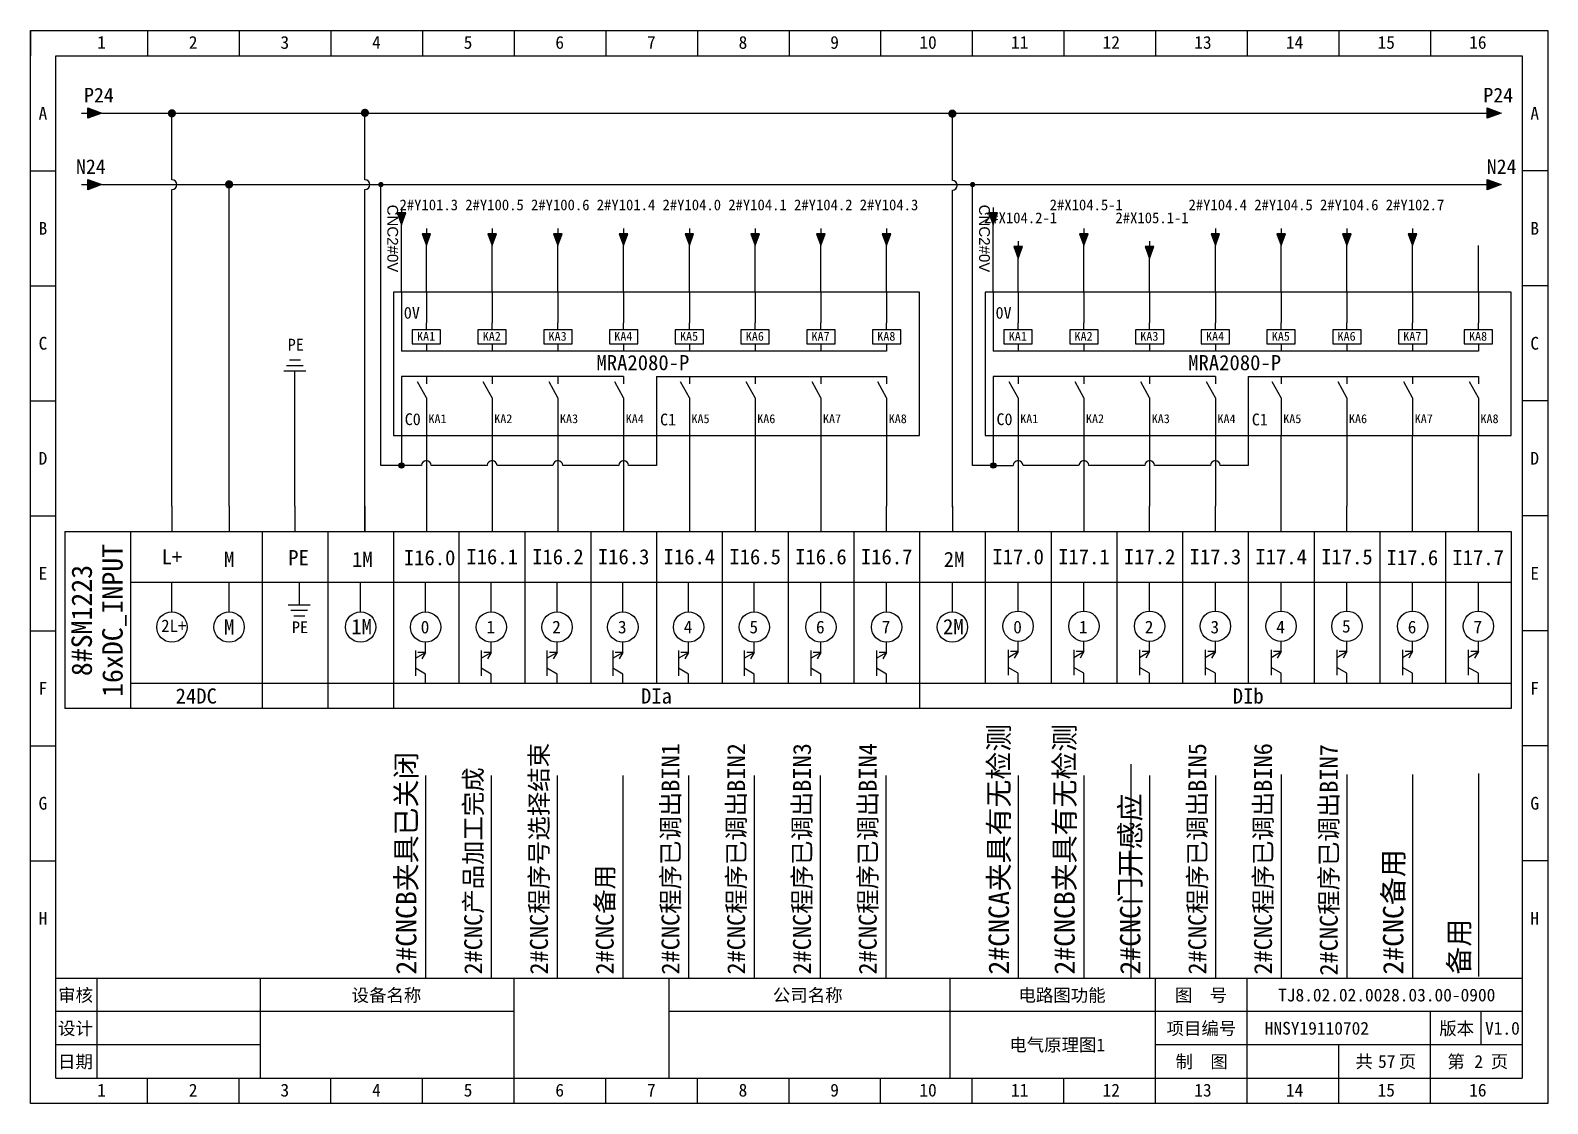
# Model space of a CAD drawing. Header units: millimetres. Extents: x 914 to 910632, y -176 to 682692.
# Drawn here: x 4242.9 to 4539.9, y 3539.4 to 3749.4 of the extents above; entities that cross this region are included whole.
import ezdxf
from ezdxf.enums import TextEntityAlignment as Align

# ---------------------------------------------------------------- set-up
doc = ezdxf.new("R2010")
doc.units = ezdxf.units.MM
doc.layers.add('EPLAN311', color=1, linetype='Continuous', lineweight=25)
doc.styles.get("Standard").update_dxf_attribs({"font": 'arial.ttf'})
doc.styles.add('宋体', font='')
doc.styles.get('宋体').set_extended_font_data('宋体')

# ---------------------------------------------------------------- blocks, each defined once
blk = doc.blocks.new('EPLSYM_LibrarySPECIAL_Symbol8_Variant0_Placement1')
at = {"linetype": 'Continuous', "lineweight": 25, "ltscale": 4}
blk.add_hatch(color=1, dxfattribs=at).paths.add_polyline_path([(-0.75, 1), (2, 0), (-0.75, -1)], flags=0)
at = {"color": 1, "linetype": 'Continuous', "lineweight": 25, "ltscale": 4}
blk.add_line((-2, 0), (-0.75, 0), dxfattribs=at)
blk.add_lwpolyline([(-0.75, 1), (2, 0), (-0.75, -1)], close=True, dxfattribs=at)
at = {"color": 5}
blk.add_attdef('70_20010', text='', height=2.85, dxfattribs=at).set_placement((3, 0), align=Align.MIDDLE_LEFT)
at = {"color": 73}
for tag, p in [('70_24350', (33.76, 0)), ('70_24300', (72.31, 0))]:
    blk.add_attdef(tag, text='', height=2.06, dxfattribs=at).set_placement(p, align=Align.MIDDLE_LEFT)
blk = doc.blocks.new('*U239')
blk.add_line((0, 0.14), (0, 5.8))
blk.add_circle((0, -2.83), 2.97)
blk = doc.blocks.new('*U240')
at = {"color": 0, "linetype": 'ByBlock', "lineweight": -2, "transparency": 16777216}
for p in [(0, 0), (12.87, 0)]:
    blk.add_blockref('*U239', p, dxfattribs=at)
blk = doc.blocks.new('继电器线圈')
at = {"color": 5, "linetype": 'Continuous', "lineweight": 25}
for p, q in [((0, 4.2), (0, 5.6)), ((0, 1.4), (0, 0))]:
    blk.add_line(p, q, dxfattribs=at)
blk.add_lwpolyline([(-2.8, 1.4), (2.8, 1.4), (2.8, 4.2), (-2.8, 4.2)], close=True, dxfattribs=at)
at = {"color": 0, "style": '宋体'}
for tag, p in [('01', (0.42, 4.87)), ('02', (0.42, -0.54)), ('04', (0.65, -7)), ('05', (0.65, -9.16))]:
    blk.add_attdef(tag, p, '', height=1.26, dxfattribs=at)
at = {"color": 5, "style": '宋体'}
blk.add_attdef('03', (0.42, -4.85), '', height=1.75, dxfattribs=at)
blk = doc.blocks.new('常开触点')
at = {"color": 5, "linetype": 'Continuous', "lineweight": 25}
for p, q in [((0, 0), (0, -1.39)), ((0, 0), (0, -1.39)), ((0, -4.16), (0, -5.54)), ((0, -4.16), (0, -5.54))]:
    blk.add_line(p, q, dxfattribs=at)
at = {"color": 5, "linetype": 'Continuous', "lineweight": 25, "ltscale": 4}
blk.add_line((0, -4.16), (-1.73, -1.04), dxfattribs=at)
blk.add_line((0, -4.16), (-1.73, -1.04), dxfattribs=at)
at = {"color": 0}
blk.add_attdef('13', text='', height=1.25, dxfattribs=at).set_placement((0.42, -0.97), align=Align.BOTTOM_LEFT)
blk.add_attdef('14', text='', height=1.25, dxfattribs=at).set_placement((0.42, -4.82), align=Align.TOP_LEFT)
at = {"color": 5, "style": '宋体'}
blk.add_attdef('KA', (0.42, -9.12), '', height=1.74, dxfattribs=at)
blk = doc.blocks.new('继电器模组8')
for p, q in [((-4.87, 28.09), (-4.87, 16.54)), ((0, 28.09), (0, 22.09)), ((12.87, 28.09), (12.87, 22.09)), ((25.74, 28.09), (25.74, 22.09)), ((38.61, 28.09), (38.61, 22.09)), ((51.48, 28.09), (51.48, 22.09)), ((64.35, 28.09), (64.35, 22.09)), ((77.22, 28.09), (77.22, 22.09)), ((90.09, 28.09), (90.09, 22.09)), ((-4.87, 11.54), (-4.87, 0)), ((45.05, 11.54), (45.05, 0)), ((0, 6), (0, 0)), ((12.87, 6), (12.87, 0)), ((25.74, 6), (25.74, 0)), ((38.61, 6), (38.61, 0)), ((51.48, 6), (51.48, 0)), ((64.35, 6), (64.35, 0)), ((77.22, 6), (77.22, 0)), ((90.09, 6), (90.09, 0))]:
    blk.add_line(p, q)
at = {"linetype": 'ByBlock'}
for p, q in [((90.09, 16.54), (-4.87, 16.54)), ((38.61, 11.54), (-4.87, 11.54)), ((45.05, 11.54), (90.09, 11.54))]:
    blk.add_line(p, q, dxfattribs=at)
blk.add_lwpolyline([(-6.43, 0), (96.53, 0), (96.53, 28.09), (-6.43, 28.09)], close=True, dxfattribs=at)
ref = blk.add_blockref('继电器线圈', (0, 16.54), dxfattribs=dict(xscale=0.99, yscale=0.99, zscale=0.99))
ref.add_attrib('03', 'KA1', (-1.83, 18.56), dxfattribs={"color": 5, "height": 1.736, "style": '宋体'})
ref = blk.add_blockref('继电器线圈', (12.87, 16.54), dxfattribs=dict(xscale=0.99, yscale=0.99, zscale=0.99))
ref.add_attrib('03', 'KA2', (11.04, 18.56), dxfattribs={"color": 5, "height": 1.736, "style": '宋体'})
ref = blk.add_blockref('继电器线圈', (25.74, 16.54), dxfattribs=dict(xscale=0.99, yscale=0.99, zscale=0.99))
ref.add_attrib('03', 'KA3', (23.91, 18.56), dxfattribs={"color": 5, "height": 1.736, "style": '宋体'})
ref = blk.add_blockref('继电器线圈', (38.61, 16.54), dxfattribs=dict(xscale=0.99, yscale=0.99, zscale=0.99))
ref.add_attrib('03', 'KA4', (36.78, 18.56), dxfattribs={"color": 5, "height": 1.736, "style": '宋体'})
ref = blk.add_blockref('继电器线圈', (51.48, 16.54), dxfattribs=dict(xscale=0.99, yscale=0.99, zscale=0.99))
ref.add_attrib('03', 'KA5', (49.65, 18.56), dxfattribs={"color": 5, "height": 1.736, "style": '宋体'})
ref = blk.add_blockref('继电器线圈', (64.35, 16.54), dxfattribs=dict(xscale=0.99, yscale=0.99, zscale=0.99))
ref.add_attrib('03', 'KA6', (62.52, 18.56), dxfattribs={"color": 5, "height": 1.736, "style": '宋体'})
ref = blk.add_blockref('继电器线圈', (77.22, 16.54), dxfattribs=dict(xscale=0.99, yscale=0.99, zscale=0.99))
ref.add_attrib('03', 'KA7', (75.39, 18.56), dxfattribs={"color": 5, "height": 1.736, "style": '宋体'})
ref = blk.add_blockref('继电器线圈', (90.09, 16.54), dxfattribs=dict(xscale=0.99, yscale=0.99, zscale=0.99))
ref.add_attrib('03', 'KA8', (88.26, 18.56), dxfattribs={"color": 5, "height": 1.736, "style": '宋体'})
ref = blk.add_blockref('常开触点', (0, 11.54), dxfattribs=at)
ref.add_attrib('KA', 'KA1', (0.41, 2.43), dxfattribs={"color": 5, "height": 1.736, "style": '宋体'})
ref = blk.add_blockref('常开触点', (12.87, 11.54), dxfattribs=at)
ref.add_attrib('KA', 'KA2', (13.28, 2.43), dxfattribs={"color": 5, "height": 1.736, "style": '宋体'})
ref = blk.add_blockref('常开触点', (25.74, 11.54), dxfattribs=at)
ref.add_attrib('KA', 'KA3', (26.15, 2.43), dxfattribs={"color": 5, "height": 1.736, "style": '宋体'})
ref = blk.add_blockref('常开触点', (38.61, 11.54), dxfattribs=at)
ref.add_attrib('KA', 'KA4', (39.02, 2.43), dxfattribs={"color": 5, "height": 1.736, "style": '宋体'})
ref = blk.add_blockref('常开触点', (51.48, 11.54), dxfattribs=at)
ref.add_attrib('KA', 'KA5', (51.89, 2.43), dxfattribs={"color": 5, "height": 1.736, "style": '宋体'})
ref = blk.add_blockref('常开触点', (64.35, 11.54), dxfattribs=at)
ref.add_attrib('KA', 'KA6', (64.76, 2.43), dxfattribs={"color": 5, "height": 1.736, "style": '宋体'})
ref = blk.add_blockref('常开触点', (77.22, 11.54), dxfattribs=at)
ref.add_attrib('KA', 'KA7', (77.63, 2.43), dxfattribs={"color": 5, "height": 1.736, "style": '宋体'})
ref = blk.add_blockref('常开触点', (90.09, 11.54), dxfattribs=at)
ref.add_attrib('KA', 'KA8', (90.5, 2.43), dxfattribs={"color": 5, "height": 1.736, "style": '宋体'})
at = {"style": '宋体'}
for s, width, insert, char_height, attachment_point in [('0V', 3.0901, (-4.42, 25.18), 2.31, 1), ('MRA2080-P', 2.5259, (42.38, 14.25), 2.97, 5), ('C0', 3.0901, (-4.24, 4.36), 2.31, 1), ('C1', 3.0901, (45.74, 4.3), 2.31, 1)]:
    blk.add_mtext_dynamic_manual_height_columns(s, width=width, gutter_width=12.5, heights=[0], dxfattribs=dict(at, insert=insert, char_height=char_height, attachment_point=attachment_point))
blk = doc.blocks.new('箭头下')
at = {"layer": 'EPLAN311', "linetype": 'Continuous', "lineweight": 25, "ltscale": 4}
blk.add_hatch(color=1, dxfattribs=at).paths.add_polyline_path([(-0.7, -0.875), (0, -2.8), (0.7, -0.875)], flags=0)
at = {"layer": 'EPLAN311', "color": 1, "linetype": 'Continuous', "lineweight": 25, "ltscale": 4}
blk.add_line((0, 0), (0, -0.875), dxfattribs=at)
blk.add_lwpolyline([(-0.7, -0.875), (0, -2.8), (0.7, -0.875)], close=True, dxfattribs=at)
at = {"color": 5}
blk.add_attdef('70_20010', text='', height=1.7535, dxfattribs=at).set_placement((0, -3.8507), align=Align.TOP_CENTER)
blk = doc.blocks.new('*U388')
blk.add_line((-2.5, 0), (2.5, 0))
blk = doc.blocks.new('*U389')
at = {"color": 0, "linetype": 'ByBlock', "lineweight": -2, "transparency": 16777216}
for p in [(0, 0), (0, -22.5), (0, -45), (0, -67.5), (0, -90), (0, -112.5), (0, -135)]:
    blk.add_blockref('*U388', p, dxfattribs=at)
blk = doc.blocks.new('*U390')
blk.add_line((-2.5, 0), (2.5, 0))
blk = doc.blocks.new('*U391')
at = {"color": 0, "linetype": 'ByBlock', "lineweight": -2, "transparency": 16777216}
for p in [(0, 0), (0, -22.5), (0, -45), (0, -67.5), (0, -90), (0, -112.5), (0, -135)]:
    blk.add_blockref('*U390', p, dxfattribs=at)
blk = doc.blocks.new('制图图框')
for p, q in [((-2700.08, 789.32), (-2403.08, 789.32)), ((-2700.08, 579.32), (-2700.08, 789.32)), ((-2700.08, 789.32), (-2700.08, 784.32)), ((-2700.08, 789.32), (-2695.08, 789.32)), ((-2677.15, 789.32), (-2677.15, 784.32)), ((-2659.21, 789.32), (-2659.21, 784.32)), ((-2641.27, 789.32), (-2641.27, 784.32)), ((-2623.33, 789.32), (-2623.33, 784.32)), ((-2605.4, 789.32), (-2605.4, 784.32)), ((-2587.46, 789.32), (-2587.46, 784.32)), ((-2569.52, 789.32), (-2569.52, 784.32)), ((-2551.58, 789.32), (-2551.58, 784.32)), ((-2533.65, 789.32), (-2533.65, 784.32)), ((-2515.71, 789.32), (-2515.71, 784.32)), ((-2497.77, 789.32), (-2497.77, 784.32)), ((-2479.83, 789.32), (-2479.83, 784.32)), ((-2461.9, 789.32), (-2461.9, 784.32)), ((-2443.96, 789.32), (-2443.96, 784.32)), ((-2426.02, 789.32), (-2426.02, 784.32)), ((-2403.08, 789.32), (-2403.08, 579.32)), ((-2403.08, 789.32), (-2403.08, 784.32)), ((-2695.08, 784.32), (-2408.08, 784.32)), ((-2695.08, 584.32), (-2695.08, 784.32)), ((-2408.08, 784.32), (-2408.08, 584.32)), ((-2408.08, 603.82), (-2695.08, 603.82)), ((-2687.08, 603.82), (-2687.08, 584.32)), ((-2655.08, 603.82), (-2655.08, 584.32)), ((-2655.08, 603.82), (-2655.08, 584.32)), ((-2605.4, 579.32), (-2605.4, 603.82)), ((-2575.08, 603.82), (-2575.08, 584.32)), ((-2575.08, 603.82), (-2575.08, 584.32)), ((-2575.08, 603.82), (-2575.08, 584.32)), ((-2520.08, 603.82), (-2520.08, 584.32)), ((-2479.83, 579.32), (-2479.83, 603.82)), ((-2461.9, 579.32), (-2461.9, 603.82)), ((-2655.08, 597.32), (-2695.08, 597.32)), ((-2605.4, 597.32), (-2655.08, 597.32)), ((-2408.08, 597.32), (-2575.08, 597.32)), ((-2426.02, 579.32), (-2426.02, 597.32)), ((-2416.18, 597.32), (-2416.18, 590.82)), ((-2655.08, 590.82), (-2695.08, 590.82)), ((-2408.08, 590.82), (-2479.83, 590.82)), ((-2443.96, 579.32), (-2443.96, 590.82)), ((-2695.08, 584.32), (-2408.08, 584.32)), ((-2677.15, 579.32), (-2677.15, 584.32)), ((-2659.21, 579.32), (-2659.21, 584.32)), ((-2641.27, 579.32), (-2641.27, 584.32)), ((-2623.33, 579.32), (-2623.33, 584.32)), ((-2587.46, 579.32), (-2587.46, 584.32)), ((-2569.52, 579.32), (-2569.52, 584.32)), ((-2551.58, 579.32), (-2551.58, 584.32)), ((-2533.65, 579.32), (-2533.65, 584.32)), ((-2515.71, 579.32), (-2515.71, 584.32)), ((-2497.77, 579.32), (-2497.77, 584.32)), ((-2403.08, 579.32), (-2700.08, 579.32))]:
    blk.add_line(p, q)
blk.add_blockref('*U389', (-2697.58, 761.82))
at = {"xscale": -1}
blk.add_blockref('*U391', (-2405.58, 761.82), dxfattribs=at)
at = {"style": '宋体'}
for s, p in [('1', (-2687.01, 785.71)), ('2', (-2669.07, 785.71)), ('3', (-2651.13, 785.71)), ('4', (-2633.2, 785.71)), ('5', (-2615.26, 785.71)), ('6', (-2597.32, 785.71)), ('7', (-2579.38, 785.71)), ('8', (-2561.45, 785.71)), ('9', (-2543.51, 785.71)), ('10', (-2526.07, 785.71)), ('11', (-2508.13, 785.71)), ('12', (-2490.2, 785.71)), ('13', (-2472.26, 785.71)), ('14', (-2454.32, 785.71)), ('15', (-2436.38, 785.71)), ('16', (-2418.45, 785.71)), ('A', (-2698.47, 771.84)), ('A', (-2406.47, 771.84)), ('B', (-2698.47, 749.34)), ('B', (-2406.47, 749.34)), ('C', (-2698.47, 726.84)), ('C', (-2406.47, 726.84)), ('D', (-2698.47, 704.34)), ('D', (-2406.47, 704.34)), ('E', (-2698.47, 681.84)), ('E', (-2406.47, 681.84)), ('F', (-2698.47, 659.34)), ('F', (-2406.47, 659.34)), ('G', (-2698.47, 636.84)), ('G', (-2406.47, 636.84)), ('H', (-2698.47, 614.34)), ('H', (-2406.47, 614.34)), ('审核', (-2694.65, 599.29)), ('设备名称', (-2637.2, 599.28)), ('公司名称', (-2554.73, 599.29)), ('电路图功能', (-2506.66, 599.29)), ('图  号', (-2476.05, 599.3)), ('设计', (-2694.66, 592.79)), ('项目编号', (-2477.68, 592.79)), ('版本', (-2424.3, 592.79)), ('日期', (-2694.66, 586.29)), ('制  图', (-2475.91, 586.28)), ('共   页', (-2440.72, 586.31)), ('第   页', (-2422.72, 586.3)), ('1', (-2687.01, 580.71)), ('2', (-2669.07, 580.71)), ('3', (-2651.13, 580.71)), ('4', (-2633.2, 580.71)), ('5', (-2615.26, 580.71)), ('6', (-2597.32, 580.71)), ('7', (-2579.38, 580.71)), ('8', (-2561.45, 580.71)), ('9', (-2543.51, 580.71)), ('10', (-2526.07, 580.71)), ('11', (-2508.13, 580.71)), ('12', (-2490.2, 580.71)), ('13', (-2472.26, 580.71)), ('14', (-2454.32, 580.71)), ('15', (-2436.38, 580.71)), ('16', (-2418.45, 580.71))]:
    blk.add_text(s, height=2.5, dxfattribs=at).set_placement(p)

msp = doc.modelspace()

# ---------------------------------------------------------------- hatches: boundary and pattern name
at = {"layer": 'EPLAN311', "ltscale": 4}
h = msp.add_hatch(color=0, dxfattribs=at)
edge = h.paths.add_edge_path()
edge.add_arc((4270.646, 3733.188), 0.81, 0, 360)
h = msp.add_hatch(color=0, dxfattribs=at)
edge = h.paths.add_edge_path()
edge.add_arc((4308.429, 3733.286), 0.81, 0, 360)
h = msp.add_hatch(color=0, dxfattribs=at)
edge = h.paths.add_edge_path()
edge.add_arc((4423.41, 3733.126), 0.81, 0, 360)
h = msp.add_hatch(color=0, dxfattribs=at)
edge = h.paths.add_edge_path()
edge.add_arc((4281.84, 3719.288), 0.81, 0, 360)
h = msp.add_hatch(color=1, dxfattribs=at)
edge = h.paths.add_edge_path()
edge.add_arc((4311.55, 3719.244), 0.52, 0, 360)
h = msp.add_hatch(color=1, dxfattribs=at)
edge = h.paths.add_edge_path()
edge.add_arc((4427.38, 3719.244), 0.52, 0, 360)
h = msp.add_hatch(color=1, dxfattribs=at)
edge = h.paths.add_edge_path()
edge.add_arc((4315.582, 3664.276), 0.52, 0, 360)
h = msp.add_hatch(color=1, dxfattribs=at)
edge = h.paths.add_edge_path()
edge.add_arc((4431.412, 3664.276), 0.52, 0, 360)

# ---------------------------------------------------------------- linework, layer by layer
at = {"color": 0}
for p, q in [((4256.933, 3733.25), (4526.837, 3733.25)), ((4270.644, 3720.205), (4270.644, 3733.23)), ((4308.434, 3720.205), (4308.434, 3733.241)), ((4423.415, 3720.045), (4423.415, 3733.081)), ((4256.914, 3719.243), (4526.837, 3719.25))]:
    msp.add_line(p, q, dxfattribs=at)
for p, q in [((4281.845, 3656.307), (4281.845, 3719.244)), ((4281.845, 3656.469), (4281.845, 3718.454)), ((4311.551, 3664.276), (4311.55, 3719.244)), ((4427.381, 3664.276), (4427.38, 3719.244)), ((4427.381, 3664.276), (4427.38, 3719.244)), ((4270.644, 3656.307), (4270.644, 3718.295)), ((4308.434, 3656.31), (4308.434, 3718.295)), ((4423.415, 3656.15), (4423.415, 3718.135)), ((4315.582, 3698.224), (4315.582, 3711.381)), ((4431.412, 3698.224), (4431.412, 3711.381)), ((4294.715, 3656.307), (4294.715, 3682.796)), ((4315.582, 3670.139), (4315.582, 3664.276)), ((4365.5, 3670.139), (4365.5, 3664.276)), ((4431.412, 3670.139), (4431.412, 3664.276)), ((4431.412, 3670.139), (4431.412, 3664.276)), ((4481.33, 3670.139), (4481.33, 3664.276)), ((4487.765, 3656.307), (4487.765, 3670.139)), ((4500.635, 3670.139), (4500.635, 3656.307)), ((4513.505, 3656.307), (4513.505, 3670.139)), ((4526.375, 3656.307), (4526.375, 3670.139)), ((4319.5, 3664.276), (4311.551, 3664.276)), ((4332.37, 3664.276), (4321.41, 3664.276)), ((4345.24, 3664.276), (4334.28, 3664.276)), ((4358.11, 3664.276), (4347.15, 3664.276)), ((4365.5, 3664.276), (4360.02, 3664.276)), ((4431.356, 3664.276), (4427.381, 3664.276)), ((4431.356, 3664.276), (4435.33, 3664.276)), ((4448.2, 3664.276), (4437.24, 3664.276)), ((4461.07, 3664.276), (4450.11, 3664.276)), ((4473.94, 3664.276), (4462.98, 3664.276)), ((4481.33, 3664.276), (4475.85, 3664.276)), ((4270.644, 3656.307), (4270.644, 3651.357)), ((4270.644, 3656.307), (4270.644, 3651.357)), ((4281.845, 3656.307), (4281.845, 3651.357)), ((4281.845, 3656.307), (4281.845, 3651.357)), ((4294.715, 3656.307), (4294.715, 3651.357)), ((4308.434, 3656.31), (4308.434, 3651.36)), ((4308.434, 3651.36), (4308.434, 3656.31)), ((4320.455, 3656.307), (4320.455, 3651.357)), ((4333.325, 3656.307), (4333.325, 3651.357)), ((4346.195, 3656.307), (4346.195, 3651.357)), ((4359.065, 3656.307), (4359.065, 3651.357)), ((4371.935, 3656.307), (4371.935, 3651.357)), ((4384.805, 3656.307), (4384.805, 3651.357)), ((4397.675, 3656.307), (4397.675, 3651.357)), ((4410.545, 3651.357), (4410.545, 3656.307)), ((4423.415, 3656.307), (4423.415, 3651.357)), ((4423.415, 3656.307), (4423.415, 3651.357)), ((4436.285, 3656.307), (4436.285, 3651.357)), ((4449.155, 3656.307), (4449.155, 3651.357)), ((4462.025, 3651.357), (4462.025, 3656.307)), ((4474.895, 3651.357), (4474.895, 3656.307)), ((4487.765, 3651.357), (4487.765, 3656.307)), ((4500.635, 3651.357), (4500.635, 3656.307)), ((4513.505, 3651.357), (4513.505, 3656.307)), ((4526.375, 3651.357), (4526.375, 3656.307)), ((4249.67, 3651.357), (4532.81, 3651.357)), ((4249.67, 3651.357), (4249.67, 3616.707)), ((4262.54, 3651.357), (4262.54, 3616.707)), ((4288.28, 3651.357), (4288.28, 3616.707)), ((4301.15, 3651.357), (4301.15, 3616.707)), ((4314.02, 3651.357), (4314.02, 3616.707)), ((4326.89, 3621.657), (4326.89, 3651.357)), ((4339.76, 3621.657), (4339.76, 3651.357)), ((4352.63, 3651.357), (4352.63, 3621.657)), ((4365.5, 3651.357), (4365.5, 3621.657)), ((4378.37, 3651.357), (4378.37, 3621.657)), ((4391.24, 3651.357), (4391.24, 3621.635)), ((4404.11, 3651.357), (4404.11, 3621.657)), ((4416.98, 3651.357), (4416.98, 3616.707)), ((4429.85, 3651.357), (4429.85, 3621.657)), ((4442.72, 3651.357), (4442.72, 3621.657)), ((4455.59, 3651.357), (4455.59, 3621.657)), ((4468.46, 3651.357), (4468.46, 3621.657)), ((4481.33, 3651.357), (4481.33, 3621.657)), ((4494.2, 3651.357), (4494.2, 3621.657)), ((4507.07, 3651.357), (4507.07, 3621.657)), ((4519.94, 3651.357), (4519.94, 3621.657)), ((4532.81, 3651.357), (4532.81, 3616.707)), ((4262.54, 3641.457), (4532.81, 3641.457)), ((4270.644, 3635.647), (4270.644, 3641.457)), ((4281.845, 3635.647), (4281.845, 3641.457)), ((4295.564, 3641.46), (4295.564, 3637.045)), ((4307.585, 3635.647), (4307.585, 3641.457)), ((4320.299, 3635.647), (4320.299, 3641.297)), ((4333.169, 3635.647), (4333.169, 3641.297)), ((4346.039, 3635.647), (4346.039, 3641.297)), ((4358.909, 3635.647), (4358.909, 3641.297)), ((4371.779, 3635.647), (4371.779, 3641.297)), ((4384.649, 3635.647), (4384.649, 3641.297)), ((4397.675, 3635.647), (4397.675, 3641.297)), ((4410.545, 3635.647), (4410.545, 3641.297)), ((4423.415, 3635.647), (4423.415, 3641.457)), ((4436.285, 3635.806), (4436.285, 3641.457)), ((4449.155, 3635.806), (4449.155, 3641.457)), ((4462.025, 3635.806), (4462.025, 3641.457)), ((4474.895, 3635.806), (4474.895, 3641.457)), ((4487.765, 3635.806), (4487.765, 3641.457)), ((4500.635, 3635.806), (4500.635, 3641.457)), ((4320.299, 3627.727), (4320.299, 3629.707)), ((4333.169, 3627.727), (4333.169, 3629.707)), ((4346.039, 3627.727), (4346.039, 3629.707)), ((4358.909, 3627.727), (4358.909, 3629.707)), ((4371.779, 3627.727), (4371.779, 3629.707)), ((4384.649, 3627.727), (4384.649, 3629.707)), ((4397.675, 3627.727), (4397.675, 3629.707)), ((4410.545, 3627.727), (4410.545, 3629.707)), ((4436.285, 3627.886), (4436.285, 3629.866)), ((4449.155, 3627.886), (4449.155, 3629.866)), ((4462.025, 3627.886), (4462.025, 3629.866)), ((4474.895, 3627.886), (4474.895, 3629.866)), ((4487.765, 3627.886), (4487.765, 3629.866)), ((4500.635, 3627.886), (4500.635, 3629.866)), ((4513.505, 3627.886), (4513.505, 3629.866)), ((4526.375, 3627.886), (4526.375, 3629.866)), ((4318.319, 3628.077), (4318.319, 3623.127)), ((4318.319, 3626.586), (4320.299, 3627.727)), ((4320.299, 3627.727), (4318.814, 3627.727)), ((4320.299, 3627.727), (4319.554, 3626.442)), ((4331.189, 3628.077), (4331.189, 3623.127)), ((4331.189, 3626.586), (4333.169, 3627.727)), ((4333.169, 3627.727), (4331.684, 3627.727)), ((4333.169, 3627.727), (4332.424, 3626.442)), ((4344.059, 3628.077), (4344.059, 3623.127)), ((4344.059, 3626.586), (4346.039, 3627.727)), ((4346.039, 3627.727), (4344.554, 3627.727)), ((4346.039, 3627.727), (4345.294, 3626.442)), ((4356.929, 3628.077), (4356.929, 3623.127)), ((4356.929, 3626.586), (4358.909, 3627.727)), ((4358.909, 3627.727), (4357.424, 3627.727)), ((4358.909, 3627.727), (4358.164, 3626.442)), ((4369.799, 3628.077), (4369.799, 3623.127)), ((4369.799, 3626.586), (4371.779, 3627.727)), ((4371.779, 3627.727), (4370.294, 3627.727)), ((4371.779, 3627.727), (4371.034, 3626.442)), ((4382.669, 3628.077), (4382.669, 3623.127)), ((4382.669, 3626.586), (4384.649, 3627.727)), ((4384.649, 3627.727), (4383.164, 3627.727)), ((4384.649, 3627.727), (4383.904, 3626.442)), ((4395.695, 3628.077), (4395.695, 3623.127)), ((4395.695, 3626.586), (4397.675, 3627.727)), ((4397.675, 3627.727), (4396.19, 3627.727)), ((4397.675, 3627.727), (4396.93, 3626.442)), ((4408.565, 3628.077), (4408.565, 3623.127)), ((4408.565, 3626.586), (4410.545, 3627.727)), ((4410.545, 3627.727), (4409.06, 3627.727)), ((4410.545, 3627.727), (4409.8, 3626.442)), ((4434.305, 3628.236), (4434.305, 3623.286)), ((4434.305, 3626.746), (4436.285, 3627.886)), ((4436.285, 3627.886), (4434.8, 3627.886)), ((4436.285, 3627.886), (4435.54, 3626.602)), ((4447.175, 3628.236), (4447.175, 3623.286)), ((4447.175, 3626.746), (4449.155, 3627.886)), ((4449.155, 3627.886), (4447.67, 3627.886)), ((4449.155, 3627.886), (4448.41, 3626.602)), ((4460.045, 3628.236), (4460.045, 3623.286)), ((4460.045, 3626.746), (4462.025, 3627.886)), ((4462.025, 3627.886), (4460.54, 3627.886)), ((4462.025, 3627.886), (4461.28, 3626.602)), ((4472.915, 3628.236), (4472.915, 3623.286)), ((4472.915, 3626.746), (4474.895, 3627.886)), ((4474.895, 3627.886), (4473.41, 3627.886)), ((4474.895, 3627.886), (4474.15, 3626.602)), ((4485.785, 3628.236), (4485.785, 3623.286)), ((4485.785, 3626.746), (4487.765, 3627.886)), ((4487.765, 3627.886), (4486.28, 3627.886)), ((4487.765, 3627.886), (4487.02, 3626.602)), ((4498.655, 3628.236), (4498.655, 3623.286)), ((4498.655, 3626.746), (4500.635, 3627.886)), ((4500.635, 3627.886), (4499.15, 3627.886)), ((4500.635, 3627.886), (4499.89, 3626.602)), ((4511.525, 3628.236), (4511.525, 3623.286)), ((4511.525, 3626.746), (4513.505, 3627.886)), ((4513.505, 3627.886), (4512.02, 3627.886)), ((4513.505, 3627.886), (4512.76, 3626.602)), ((4524.395, 3628.236), (4524.395, 3623.286)), ((4524.395, 3626.746), (4526.375, 3627.886)), ((4526.375, 3627.886), (4524.89, 3627.886)), ((4526.375, 3627.886), (4525.63, 3626.602)), ((4320.299, 3623.477), (4318.319, 3624.605)), ((4320.299, 3621.657), (4320.299, 3623.477)), ((4333.169, 3623.477), (4331.189, 3624.605)), ((4333.169, 3621.657), (4333.169, 3623.477)), ((4346.039, 3623.477), (4344.059, 3624.605)), ((4346.039, 3621.657), (4346.039, 3623.477)), ((4358.909, 3623.477), (4356.929, 3624.605)), ((4358.909, 3621.657), (4358.909, 3623.477)), ((4371.779, 3623.477), (4369.799, 3624.605)), ((4371.779, 3621.657), (4371.779, 3623.477)), ((4384.649, 3623.477), (4382.669, 3624.605)), ((4384.649, 3621.657), (4384.649, 3623.477)), ((4397.675, 3623.477), (4395.695, 3624.605)), ((4397.675, 3621.657), (4397.675, 3623.477)), ((4410.545, 3623.477), (4408.565, 3624.605)), ((4410.545, 3621.657), (4410.545, 3623.477)), ((4436.285, 3623.637), (4434.305, 3624.764)), ((4436.285, 3621.657), (4436.285, 3623.637)), ((4449.155, 3623.637), (4447.175, 3624.764)), ((4449.155, 3621.657), (4449.155, 3623.637)), ((4462.025, 3623.637), (4460.045, 3624.764)), ((4462.025, 3621.657), (4462.025, 3623.637)), ((4474.895, 3623.637), (4472.915, 3624.764)), ((4474.895, 3621.657), (4474.895, 3623.637)), ((4487.765, 3623.637), (4485.785, 3624.764)), ((4487.765, 3621.657), (4487.765, 3623.637)), ((4500.635, 3623.637), (4498.655, 3624.764)), ((4500.635, 3621.657), (4500.635, 3623.637)), ((4513.505, 3623.637), (4511.525, 3624.764)), ((4513.505, 3621.657), (4513.505, 3623.637)), ((4526.375, 3623.637), (4524.395, 3624.764)), ((4526.375, 3621.657), (4526.375, 3623.637)), ((4288.28, 3621.657), (4262.54, 3621.657)), ((4296.223, 3621.657), (4288.28, 3621.657)), ((4416.98, 3621.657), (4296.223, 3621.657)), ((4424.222, 3621.657), (4416.98, 3621.657)), ((4532.81, 3621.657), (4424.222, 3621.657)), ((4532.81, 3616.707), (4249.67, 3616.707)), ((4458.338, 3605.828), (4458.338, 3563.925)), ((4320.299, 3603.624), (4320.299, 3563.925)), ((4333.169, 3603.624), (4333.169, 3563.925)), ((4346.039, 3603.624), (4346.039, 3563.925)), ((4358.909, 3603.624), (4358.909, 3563.925)), ((4371.779, 3603.624), (4371.779, 3563.925)), ((4384.649, 3603.624), (4384.649, 3563.925)), ((4397.519, 3603.624), (4397.519, 3563.925)), ((4410.389, 3603.624), (4410.389, 3563.925)), ((4436.285, 3603.624), (4436.285, 3563.925)), ((4449.155, 3603.624), (4449.155, 3563.925)), ((4462.025, 3603.624), (4462.025, 3563.925)), ((4474.895, 3603.624), (4474.895, 3563.925)), ((4487.765, 3603.825), (4487.765, 3564.125)), ((4500.635, 3603.825), (4500.635, 3564.125)), ((4513.505, 3603.825), (4513.505, 3564.125)), ((4526.375, 3604.026), (4526.375, 3564.326))]:
    msp.add_line(p, q)
at = {"linetype": 'ByBlock'}
for p, q in [((4320.452, 3698.225), (4320.452, 3707.328)), ((4333.322, 3698.225), (4333.322, 3707.328)), ((4346.192, 3698.225), (4346.192, 3707.328)), ((4359.062, 3698.225), (4359.062, 3707.328)), ((4371.932, 3698.225), (4371.932, 3707.328)), ((4384.802, 3698.225), (4384.802, 3707.328)), ((4397.672, 3698.225), (4397.672, 3707.328)), ((4410.542, 3698.225), (4410.542, 3707.328)), ((4436.282, 3698.225), (4436.282, 3707.328)), ((4449.152, 3698.225), (4449.152, 3707.328)), ((4462.022, 3698.225), (4462.022, 3707.328)), ((4474.892, 3698.225), (4474.892, 3707.328)), ((4487.762, 3698.225), (4487.762, 3707.328)), ((4500.632, 3698.225), (4500.632, 3707.328)), ((4513.502, 3698.225), (4513.502, 3707.328)), ((4526.372, 3698.225), (4526.372, 3707.328)), ((4320.455, 3670.139), (4320.455, 3656.307)), ((4333.325, 3670.139), (4333.325, 3656.307)), ((4346.195, 3670.139), (4346.195, 3656.307)), ((4359.065, 3670.139), (4359.065, 3656.307)), ((4371.935, 3670.139), (4371.935, 3656.307)), ((4384.805, 3670.139), (4384.805, 3656.307)), ((4397.675, 3670.139), (4397.675, 3656.307)), ((4410.545, 3670.139), (4410.545, 3656.307)), ((4436.285, 3670.139), (4436.285, 3656.307)), ((4449.155, 3670.139), (4449.155, 3656.307)), ((4462.025, 3670.139), (4462.025, 3656.307)), ((4474.895, 3670.139), (4474.895, 3656.307))]:
    msp.add_line(p, q, dxfattribs=at)
at = {"ltscale": 4}
for p, q in [((4293.098, 3683.874), (4296.332, 3683.874)), ((4293.637, 3684.952), (4295.793, 3684.952)), ((4292.559, 3682.796), (4296.871, 3682.796)), ((4293.408, 3637.045), (4297.72, 3637.045)), ((4293.947, 3635.967), (4297.181, 3635.967)), ((4294.486, 3634.889), (4296.642, 3634.889))]:
    msp.add_line(p, q, dxfattribs=at)
for centre in [(4270.644, 3632.677), (4281.845, 3632.677), (4307.585, 3632.677), (4320.299, 3632.677), (4333.169, 3632.677), (4346.039, 3632.677), (4358.909, 3632.677), (4371.779, 3632.677), (4384.649, 3632.677), (4397.675, 3632.677), (4410.545, 3632.677), (4423.415, 3632.677), (4436.285, 3632.836), (4449.155, 3632.836), (4462.025, 3632.836), (4474.895, 3632.836), (4487.765, 3632.836), (4500.635, 3632.836)]:
    msp.add_circle(centre, 2.97)
for centre, start, end in [((4270.644, 3719.25), 270, 90), ((4308.434, 3719.25), 270, 90), ((4423.415, 3719.09), 270, 90), ((4320.455, 3664.276), 0, 180), ((4333.325, 3664.276), 0, 180), ((4346.195, 3664.276), 0, 180), ((4359.065, 3664.276), 0, 180), ((4436.285, 3664.276), 0, 180), ((4449.155, 3664.276), 0, 180), ((4462.025, 3664.276), 0, 180), ((4474.895, 3664.276), 0, 180)]:
    msp.add_arc(centre, 0.955, start, end)
at = {"layer": 'EPLAN311', "color": 1, "ltscale": 4}
for centre in [(4315.582, 3664.276), (4431.412, 3664.276)]:
    msp.add_circle(centre, 0.52, dxfattribs=at)

# ---------------------------------------------------------------- block references
for name, p in [('制图图框', (6943.019, 2960.106)), ('继电器模组8', (4320.455, 3670.139)), ('继电器模组8', (4436.285, 3670.139)), ('*U240', (4513.505, 3635.661))]:
    msp.add_blockref(name, p)
at = {"color": 7}
ref = msp.add_blockref('EPLSYM_LibrarySPECIAL_Symbol8_Variant0_Placement1', (4254.933, 3733.25), dxfattribs=at)
ref.add_attrib('70_20010', 'P24', dxfattribs={"color": 5, "height": 2.8548, "style": '宋体'}).set_placement((4253.448, 3736.75), align=Align.MIDDLE_LEFT)
ref = msp.add_blockref('EPLSYM_LibrarySPECIAL_Symbol8_Variant0_Placement1', (4528.837, 3733.25), dxfattribs=at)
ref.add_attrib('70_20010', 'P24', dxfattribs={"color": 5, "height": 2.8548, "style": '宋体'}).set_placement((4527.353, 3736.749), align=Align.MIDDLE_LEFT)
ref = msp.add_blockref('EPLSYM_LibrarySPECIAL_Symbol8_Variant0_Placement1', (4254.933, 3719.25), dxfattribs=at)
ref.add_attrib('70_20010', 'N24', dxfattribs={"color": 5, "height": 2.8548, "style": '宋体'}).set_placement((4251.873, 3722.762), align=Align.MIDDLE_LEFT)
ref = msp.add_blockref('EPLSYM_LibrarySPECIAL_Symbol8_Variant0_Placement1', (4528.837, 3719.249), dxfattribs=at)
ref.add_attrib('70_20010', 'N24', dxfattribs={"color": 5, "height": 2.8548, "style": '宋体'}).set_placement((4528.011, 3722.762), align=Align.MIDDLE_LEFT)
at = {"color": 0}
ref = msp.add_blockref('箭头下', (4320.452, 3710.688), dxfattribs=dict(at, xscale=1.2, yscale=1.2, zscale=1.2))
ref.add_attrib('70_20010', '2#Y101.3', dxfattribs={"color": 5, "height": 2.1042, "style": '宋体'}).set_placement((4320.923, 3713.594), align=Align.BOTTOM_CENTER)
ref = msp.add_blockref('箭头下', (4333.322, 3710.688), dxfattribs=dict(at, xscale=1.2, yscale=1.2, zscale=1.2))
ref.add_attrib('70_20010', '2#Y100.5', dxfattribs={"color": 5, "height": 2.1042, "style": '宋体'}).set_placement((4333.793, 3713.594), align=Align.BOTTOM_CENTER)
ref = msp.add_blockref('箭头下', (4346.192, 3710.688), dxfattribs=dict(at, xscale=1.2, yscale=1.2, zscale=1.2))
ref.add_attrib('70_20010', '2#Y100.6', dxfattribs={"color": 5, "height": 2.1042, "style": '宋体'}).set_placement((4346.663, 3713.594), align=Align.BOTTOM_CENTER)
ref = msp.add_blockref('箭头下', (4359.062, 3710.688), dxfattribs=dict(at, xscale=1.2, yscale=1.2, zscale=1.2))
ref.add_attrib('70_20010', '2#Y101.4', dxfattribs={"color": 5, "height": 2.1042, "style": '宋体'}).set_placement((4359.533, 3713.594), align=Align.BOTTOM_CENTER)
ref = msp.add_blockref('箭头下', (4371.932, 3710.688), dxfattribs=dict(at, xscale=1.2, yscale=1.2, zscale=1.2))
ref.add_attrib('70_20010', '2#Y104.0', dxfattribs={"color": 5, "height": 2.1042, "style": '宋体'}).set_placement((4372.403, 3713.594), align=Align.BOTTOM_CENTER)
ref = msp.add_blockref('箭头下', (4384.802, 3710.688), dxfattribs=dict(at, xscale=1.2, yscale=1.2, zscale=1.2))
ref.add_attrib('70_20010', '2#Y104.1', dxfattribs={"color": 5, "height": 2.1042, "style": '宋体'}).set_placement((4385.273, 3713.594), align=Align.BOTTOM_CENTER)
ref = msp.add_blockref('箭头下', (4397.672, 3710.688), dxfattribs=dict(at, xscale=1.2, yscale=1.2, zscale=1.2))
ref.add_attrib('70_20010', '2#Y104.2', dxfattribs={"color": 5, "height": 2.1042, "style": '宋体'}).set_placement((4398.143, 3713.594), align=Align.BOTTOM_CENTER)
ref = msp.add_blockref('箭头下', (4410.542, 3710.688), dxfattribs=dict(at, xscale=1.2, yscale=1.2, zscale=1.2))
ref.add_attrib('70_20010', '2#Y104.3', dxfattribs={"color": 5, "height": 2.1042, "style": '宋体'}).set_placement((4411.013, 3713.594), align=Align.BOTTOM_CENTER)
ref = msp.add_blockref('箭头下', (4449.152, 3710.688), dxfattribs=dict(at, xscale=1.2, yscale=1.2, zscale=1.2))
ref.add_attrib('70_20010', '2#X104.5-1', dxfattribs={"color": 5, "height": 2.1042, "style": '宋体'}).set_placement((4449.623, 3713.594), align=Align.BOTTOM_CENTER)
ref = msp.add_blockref('箭头下', (4474.892, 3710.688), dxfattribs=dict(at, xscale=1.2, yscale=1.2, zscale=1.2))
ref.add_attrib('70_20010', '2#Y104.4', dxfattribs={"color": 5, "height": 2.1042, "style": '宋体'}).set_placement((4475.363, 3713.594), align=Align.BOTTOM_CENTER)
ref = msp.add_blockref('箭头下', (4487.762, 3710.688), dxfattribs=dict(at, xscale=1.2, yscale=1.2, zscale=1.2))
ref.add_attrib('70_20010', '2#Y104.5', dxfattribs={"color": 5, "height": 2.1042, "style": '宋体'}).set_placement((4488.233, 3713.594), align=Align.BOTTOM_CENTER)
ref = msp.add_blockref('箭头下', (4500.632, 3710.688), dxfattribs=dict(at, xscale=1.2, yscale=1.2, zscale=1.2))
ref.add_attrib('70_20010', '2#Y104.6', dxfattribs={"color": 5, "height": 2.1042, "style": '宋体'}).set_placement((4501.103, 3713.594), align=Align.BOTTOM_CENTER)
ref = msp.add_blockref('箭头下', (4513.502, 3710.688), dxfattribs=dict(at, xscale=1.2, yscale=1.2, zscale=1.2))
ref.add_attrib('70_20010', '2#Y102.7', dxfattribs={"color": 5, "height": 2.1042, "style": '宋体'}).set_placement((4513.973, 3713.594), align=Align.BOTTOM_CENTER)
ref = msp.add_blockref('箭头下', (4315.582, 3714.743), dxfattribs=dict(xscale=1.2, yscale=1.2, zscale=1.2))
ref.add_attrib('70_20010', 'CNC2#0V', dxfattribs={"color": 5, "height": 2.1042, "rotation": 270}).set_placement((4314.915, 3708.703), align=Align.TOP_CENTER)
ref = msp.add_blockref('箭头下', (4431.412, 3714.743), dxfattribs=dict(xscale=1.2, yscale=1.2, zscale=1.2))
ref.add_attrib('70_20010', 'CNC2#0V', dxfattribs={"color": 5, "height": 2.1042, "rotation": 270}).set_placement((4430.745, 3708.703), align=Align.TOP_CENTER)
ref = msp.add_blockref('箭头下', (4436.282, 3708.156), dxfattribs=dict(at, xscale=1.2, yscale=1.2, zscale=1.2))
ref.add_attrib('70_20010', '2#X104.2-1', dxfattribs={"color": 5, "height": 2.1042, "style": '宋体'}).set_placement((4436.753, 3711.062), align=Align.BOTTOM_CENTER)
ref = msp.add_blockref('箭头下', (4462.022, 3708.156), dxfattribs=dict(at, xscale=1.2, yscale=1.2, zscale=1.2))
ref.add_attrib('70_20010', '2#X105.1-1', dxfattribs={"color": 5, "height": 2.1042, "style": '宋体'}).set_placement((4462.493, 3711.062), align=Align.BOTTOM_CENTER)

# ---------------------------------------------------------------- texts
at = {"style": '宋体'}
for s, height, p in [('I16.0', 2.97, (4316.036, 3644.762)), ('0', 2.475, (4319.345, 3631.439)), ('1', 2.475, (4332.215, 3631.439)), ('2', 2.475, (4345.085, 3631.439)), ('3', 2.475, (4357.955, 3631.439)), ('4', 2.475, (4370.825, 3631.439)), ('5', 2.475, (4383.695, 3631.439)), ('6', 2.475, (4396.721, 3631.439)), ('7', 2.475, (4409.591, 3631.439)), ('0', 2.475, (4435.331, 3631.439)), ('1', 2.475, (4448.201, 3631.439)), ('2', 2.475, (4461.071, 3631.439)), ('3', 2.475, (4473.941, 3631.439)), ('4', 2.475, (4486.811, 3631.439)), ('5', 2.475, (4499.681, 3631.599)), ('6', 2.475, (4512.551, 3631.439)), ('7', 2.475, (4525.421, 3631.439))]:
    msp.add_text(s, height=height, dxfattribs=at).set_placement(p)
at = {"color": 0, "style": '宋体'}
for s, height, p in [('2#CNCA夹具有无检测', 4, (4434.491, 3564.67)), ('2#CNCB夹具有无检测', 4, (4447.361, 3564.67)), ('2#CNC程序号选择结束', 3.5, (4344.245, 3564.67)), ('2#CNC程序已调出BIN1', 3.5, (4369.985, 3564.67)), ('2#CNC程序已调出BIN2', 3.5, (4382.855, 3564.67)), ('2#CNC程序已调出BIN3', 3.5, (4395.725, 3564.67)), ('2#CNC程序已调出BIN4', 3.5, (4408.595, 3564.67)), ('2#CNC程序已调出BIN5', 3.5, (4473.101, 3564.67)), ('2#CNC程序已调出BIN6', 3.5, (4485.971, 3564.67)), ('2#CNC程序已调出BIN7', 3.5, (4498.841, 3564.47)), ('2#CNCB夹具已关闭', 4, (4318.505, 3564.67)), ('2#CNC产品加工完成', 3.5, (4331.375, 3564.67)), ('2#CNC门开感应', 4, (4460.231, 3564.67)), ('2#CNC备用', 4, (4511.711, 3564.67)), ('2#CNC备用', 3.5, (4357.115, 3564.67)), ('备用', 4, (4524.581, 3564.67))]:
    msp.add_text(s, height=height, rotation=90, dxfattribs=at).set_placement(p)
at = {"style": '宋体'}
for s, width, insert, char_height, attachment_point in [('PE', 3.09008, (4293.323, 3689.082), 2.31, 1), ('L+', 2.52587, (4270.641, 3646.407), 2.97, 5), ('\\pi-5.94,l8.91,t8.91;PE', 2.52587, (4293.941, 3646.264), 2.97, 5), ('I16.1', 2.52587, (4333.325, 3646.407), 2.97, 5), ('I16.2', 2.52587, (4346.195, 3646.407), 2.97, 5), ('I16.3', 2.52587, (4359.065, 3646.407), 2.97, 5), ('I16.4', 2.52587, (4371.935, 3646.407), 2.97, 5), ('I16.5', 2.52587, (4384.805, 3646.407), 2.97, 5), ('I16.6', 2.52587, (4397.675, 3646.407), 2.97, 5), ('I16.7', 2.52587, (4410.545, 3646.407), 2.97, 5), ('I17.0', 2.52587, (4436.285, 3646.407), 2.97, 5), ('I17.1', 2.52587, (4449.155, 3646.407), 2.97, 5), ('I17.2', 2.52587, (4462.025, 3646.407), 2.97, 5), ('I17.3', 2.52587, (4474.895, 3646.407), 2.97, 5), ('I17.4', 2.52587, (4487.765, 3646.407), 2.97, 5), ('I17.5', 2.52587, (4500.635, 3646.407), 2.97, 5), ('I17.6', 2.52587, (4513.455, 3646.246), 2.97, 5), ('I17.7', 2.52587, (4526.325, 3646.246), 2.97, 5), ('2L+', 2.52587, (4271.015, 3632.924), 2.42, 5), ('PE', 3.09008, (4294.148, 3633.79), 2.31, 1), ('24DC', 2.52587, (4275.41, 3619.16), 2.97, 5), ('DIa', 2.52587, (4365.496, 3619.16), 2.97, 5), ('DIb', 2.52587, (4481.326, 3619.16), 2.97, 5)]:
    msp.add_mtext_dynamic_manual_height_columns(s, width=width, gutter_width=12.5, heights=[0], dxfattribs=dict(at, insert=insert, char_height=char_height, attachment_point=attachment_point))
at = {"char_height": 2.97, "width": 0.51975, "attachment_point": 1, "style": '宋体'}
for s, insert in [('M', (4280.851, 3647.401)), ('1M', (4305.903, 3647.401)), ('2M', (4421.733, 3647.401)), ('M', (4280.851, 3634.182)), ('1M', (4305.756, 3634.243)), ('2M', (4421.586, 3634.243))]:
    msp.add_mtext(s, dxfattribs=dict(at, insert=insert))
at = {"style": '宋体'}
for tag, p in [('16xDC_INPUT', (4259.002, 3633.971)), ('8#SM1223', (4252.986, 3633.952))]:
    msp.add_attdef(tag, text='封页', height=4, rotation=90, dxfattribs=at).set_placement(p, align=Align.MIDDLE_CENTER)
for tag, text, p in [('TJ8.02.02.0028.03.00-0900', 'TJ8.01.01.0181.00.01-0900', (4508.435, 3560.675)), ('HNSY19110702', 'HNSY19110702', (4494.763, 3554.175)), ('V1.0', '1.0', (4531.086, 3554.175)), ('电气原理图1', '封页', (4443.935, 3550.925)), ('57', '01', (4508.435, 3547.675)), ('2', '01', (4526.435, 3547.675))]:
    msp.add_attdef(tag, text=text, height=2.5, dxfattribs=at).set_placement(p, align=Align.MIDDLE_CENTER)

doc.saveas('drawing.dxf')
